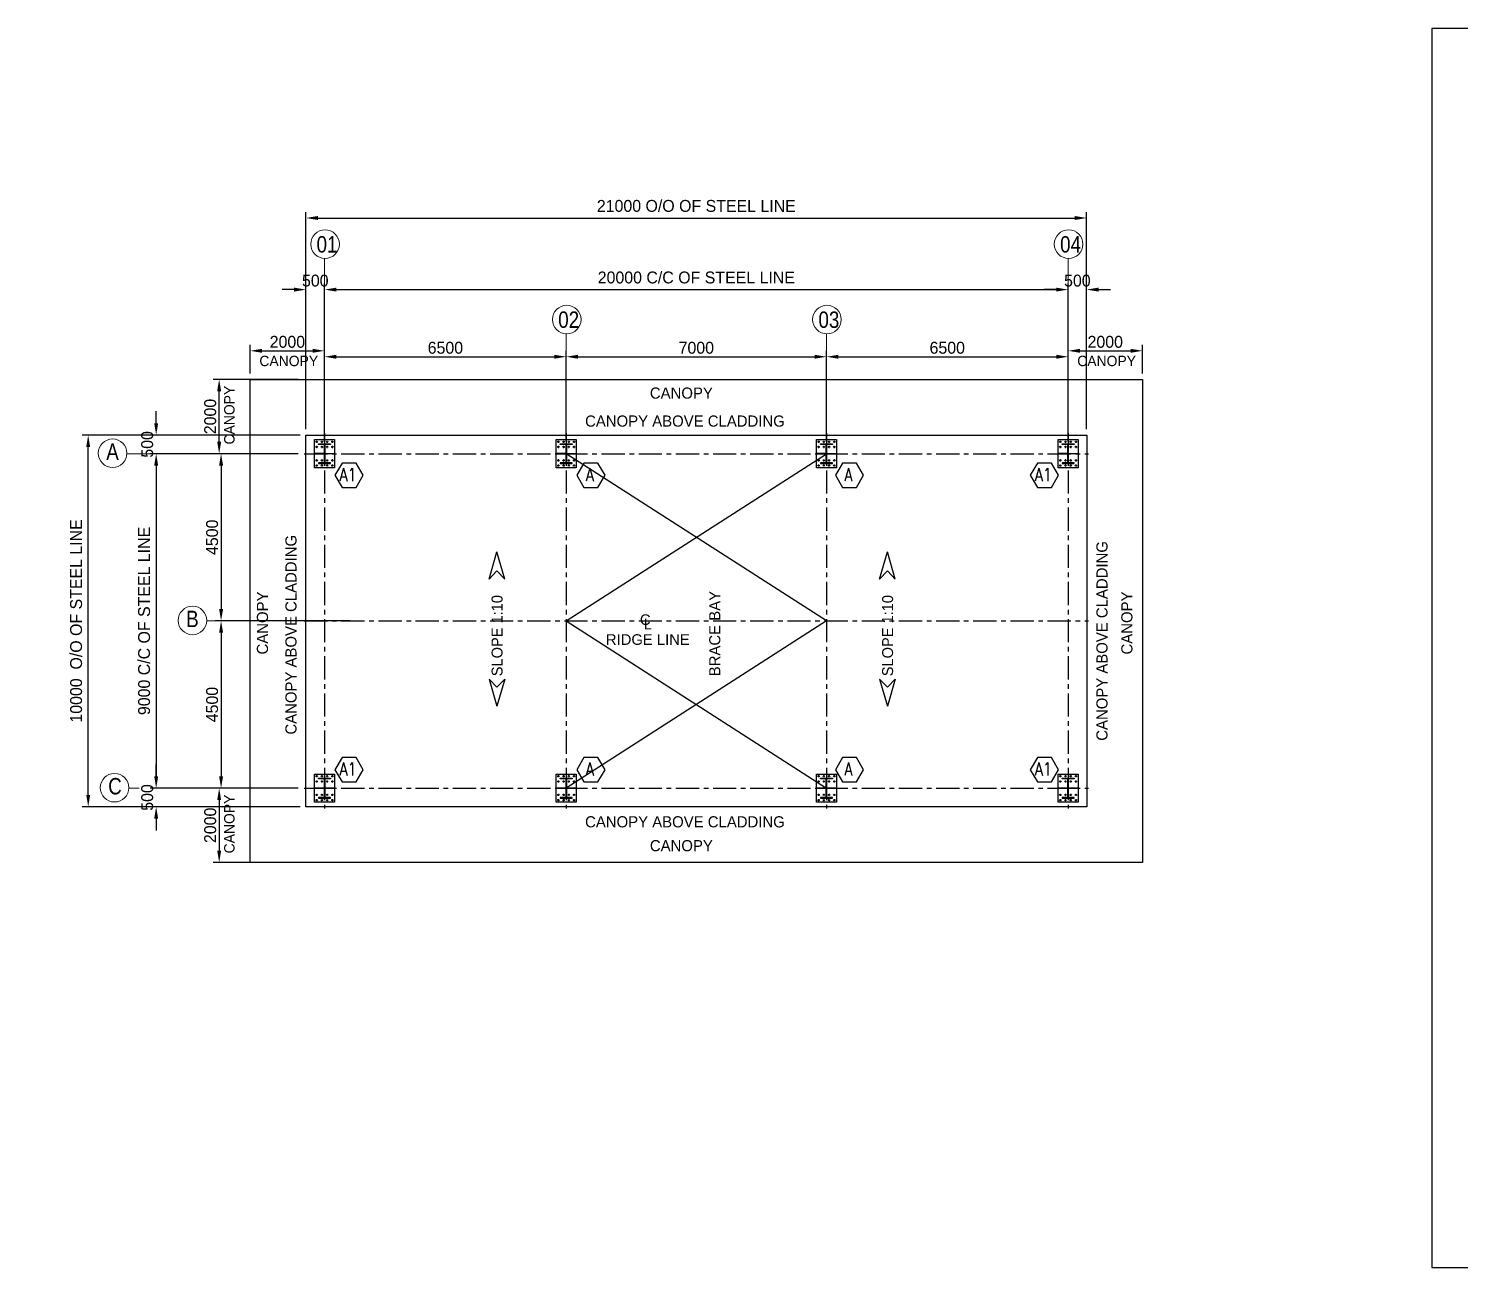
# Model space of a CAD drawing. Header units: millimetres. Extents: x 0 to 1124626, y -157535 to 82123.
# Drawn here: x 356095 to 394609, y -65232 to -31902 of the extents above; entities that cross this region are included whole.
import ezdxf

# ---------------------------------------------------------------- set-up
doc = ezdxf.new("R2010")
doc.units = ezdxf.units.MM
doc.header["$MEASUREMENT"] = 0
for name, pattern in [('CENTER', [2, 1.25, -0.25, 0.25, -0.25]), ('CONTIN', [0]), ('CONTINOUS', [0])]:
    doc.linetypes.add(name, pattern=pattern)
for name, color, linetype, lineweight in [('15', 1, 'CONTIN', 25), ('DIMENSIONS', 7, 'Continuous', 0), ('NOTE', 7, 'Continuous', 25), ('REVISION MARK', 251, 'CONTINOUS', 0)]:
    doc.layers.add(name, color=color, linetype=linetype, lineweight=lineweight)
doc.layers.add('3', color=3, linetype='Continuous')
doc.styles.add('ARIAL NARROW', font='arial.ttf')
doc.styles.add('M.P', font='ARIALN.TTF')
doc.styles.add('RomanS.8', font='romans.shx', dxfattribs={"width": 0.8})
doc.styles.add('TITLE', font='')
doc.styles.get('TITLE').set_extended_font_data('AR CENA')
doc.dimstyles.new('A3-100', dxfattribs={"dimscale": 160, "dimtxt": 2, "dimasz": 2, "dimexe": 1, "dimexo": 1, "dimgap": 0.5, "dimtad": 1, "dimdec": 0, "dimzin": 0, "dimdsep": 46, "dimtxsty": 'TITLE', "dimcen": 2, "dimclrd": 8, "dimclre": 8, "dimclrt": 6, "dimadec": 0, "dimazin": 0, "dimtfac": 1, "dimtdec": 0, "dimtix": 1, "dimtofl": 0, "dimtmove": 1, "dimatfit": 3, "dimldrblk": 'OBLIQUE', "dimfxl": 1, "dimtolj": 1, "dimtzin": 0, "dimarcsym": 0})

# ---------------------------------------------------------------- blocks, each defined once
blk = doc.blocks.new('*D1158')
at = {"layer": 'DEFPOINTS', "color": 0, "ltscale": 20, "transparency": 16777216}
for p in [(363506, -43339), (359526, -52339), (363506, -52339)]:
    blk.add_point(p, dxfattribs=at)
at = {"layer": 'NOTE', "color": 8, "linetype": 'Continuous', "lineweight": -2, "transparency": 16777216}
for p, q in [((363346, -43339), (359366, -43339)), ((359526, -43659), (359526, -52019))]:
    blk.add_line(p, q, dxfattribs=at)
at = {"layer": 'NOTE', "color": 8, "lineweight": -2, "transparency": 16777216}
blk.add_line((363346, -52339), (359366, -52339), dxfattribs=at)
at = {"layer": 'NOTE', "color": 8, "ltscale": 20, "transparency": 16777216}
for points in [[(359580, -43659), (359473, -43659), (359526, -43339)], [(359473, -52019), (359580, -52019), (359526, -52339)]]:
    blk.add_solid(points, dxfattribs=at)
at = {"layer": 'NOTE', "color": 6, "ltscale": 20, "transparency": 16777216, "insert": (359203, -47839), "char_height": 320, "attachment_point": 5, "rotation": 90, "style": 'TITLE'}
blk.add_mtext('\\A1;9000 C/C OF STEEL LINE', dxfattribs=at)
blk = doc.blocks.new('_Oblique')
at = {"color": 0, "lineweight": -2}
blk.add_line((-0.5, -0.5), (0.5, 0.5), dxfattribs=at)
blk = doc.blocks.new('*D1159')
at = {"layer": 'DEFPOINTS', "color": 0, "ltscale": 20, "transparency": 16777216}
for p in [(384056, -38924), (364056, -43174), (384056, -43174)]:
    blk.add_point(p, dxfattribs=at)
at = {"layer": 'NOTE', "color": 8, "linetype": 'Continuous', "lineweight": -2, "transparency": 16777216}
for p, q in [((364056, -43014), (364056, -38764)), ((364376, -38924), (383736, -38924))]:
    blk.add_line(p, q, dxfattribs=at)
at = {"layer": 'NOTE', "color": 8, "lineweight": -2, "transparency": 16777216}
blk.add_line((384056, -43014), (384056, -38764), dxfattribs=at)
at = {"layer": 'NOTE', "color": 8, "ltscale": 20, "transparency": 16777216}
for points in [[(364376, -38871), (364376, -38977), (364056, -38924)], [(383736, -38977), (383736, -38871), (384056, -38924)]]:
    blk.add_solid(points, dxfattribs=at)
at = {"layer": 'NOTE', "color": 6, "ltscale": 20, "transparency": 16777216, "insert": (374056, -38600), "char_height": 320, "attachment_point": 5, "style": 'TITLE'}
blk.add_mtext('\\A1;20000 C/C OF STEEL LINE', dxfattribs=at)
blk = doc.blocks.new('*D1160')
at = {"layer": 'DEFPOINTS', "color": 0, "ltscale": 20, "transparency": 16777216}
for p in [(370556, -40731), (364056, -43174), (370556, -43174)]:
    blk.add_point(p, dxfattribs=at)
at = {"layer": 'NOTE', "color": 8, "linetype": 'Continuous', "lineweight": -2, "transparency": 16777216}
for p, q in [((364056, -43014), (364056, -40571)), ((364376, -40731), (370236, -40731))]:
    blk.add_line(p, q, dxfattribs=at)
at = {"layer": 'NOTE', "color": 8, "lineweight": -2, "transparency": 16777216}
blk.add_line((370556, -43014), (370556, -40571), dxfattribs=at)
at = {"layer": 'NOTE', "color": 8, "ltscale": 20, "transparency": 16777216}
for points in [[(364376, -40677), (364376, -40784), (364056, -40731)], [(370236, -40784), (370236, -40677), (370556, -40731)]]:
    blk.add_solid(points, dxfattribs=at)
at = {"layer": 'NOTE', "color": 6, "ltscale": 20, "transparency": 16777216, "insert": (367306, -40491), "char_height": 320, "attachment_point": 5, "style": 'TITLE'}
blk.add_mtext('\\A1;6500', dxfattribs=at)
blk = doc.blocks.new('*D1161')
at = {"layer": 'DEFPOINTS', "color": 0, "ltscale": 20, "transparency": 16777216}
for p in [(377556, -40731), (370556, -43174), (377556, -43174)]:
    blk.add_point(p, dxfattribs=at)
at = {"layer": 'NOTE', "color": 8, "linetype": 'Continuous', "lineweight": -2, "transparency": 16777216}
for p, q in [((370556, -43014), (370556, -40571)), ((370876, -40731), (377236, -40731))]:
    blk.add_line(p, q, dxfattribs=at)
at = {"layer": 'NOTE', "color": 8, "lineweight": -2, "transparency": 16777216}
blk.add_line((377556, -43014), (377556, -40571), dxfattribs=at)
at = {"layer": 'NOTE', "color": 8, "ltscale": 20, "transparency": 16777216}
for points in [[(370876, -40677), (370876, -40784), (370556, -40731)], [(377236, -40784), (377236, -40677), (377556, -40731)]]:
    blk.add_solid(points, dxfattribs=at)
at = {"layer": 'NOTE', "color": 6, "ltscale": 20, "transparency": 16777216, "insert": (374056, -40491), "char_height": 320, "attachment_point": 5, "style": 'TITLE'}
blk.add_mtext('\\A1;7000', dxfattribs=at)
blk = doc.blocks.new('*D1162')
at = {"layer": 'DEFPOINTS', "color": 0, "ltscale": 20, "transparency": 16777216}
for p in [(363506, -43339), (361272, -47839), (364906, -47839)]:
    blk.add_point(p, dxfattribs=at)
at = {"layer": 'NOTE', "color": 8, "linetype": 'Continuous', "lineweight": -2, "transparency": 16777216}
for p, q in [((363346, -43339), (361112, -43339)), ((361272, -43659), (361272, -47519))]:
    blk.add_line(p, q, dxfattribs=at)
at = {"layer": 'NOTE', "color": 8, "lineweight": -2, "transparency": 16777216}
blk.add_line((364746, -47839), (361112, -47839), dxfattribs=at)
at = {"layer": 'NOTE', "color": 8, "ltscale": 20, "transparency": 16777216}
for points in [[(361326, -43659), (361219, -43659), (361272, -43339)], [(361219, -47519), (361326, -47519), (361272, -47839)]]:
    blk.add_solid(points, dxfattribs=at)
at = {"layer": 'NOTE', "color": 6, "ltscale": 20, "transparency": 16777216, "insert": (361032, -45589), "char_height": 320, "attachment_point": 5, "rotation": 90, "style": 'TITLE'}
blk.add_mtext('\\A1;4500', dxfattribs=at)
blk = doc.blocks.new('*D1163')
at = {"layer": 'DEFPOINTS', "color": 0, "ltscale": 20, "transparency": 16777216}
for p in [(363506, -47839), (361272, -52339), (363506, -52339)]:
    blk.add_point(p, dxfattribs=at)
at = {"layer": 'NOTE', "color": 8, "linetype": 'Continuous', "lineweight": -2, "transparency": 16777216}
for p, q in [((363346, -47839), (361112, -47839)), ((361272, -48159), (361272, -52019))]:
    blk.add_line(p, q, dxfattribs=at)
at = {"layer": 'NOTE', "color": 8, "lineweight": -2, "transparency": 16777216}
blk.add_line((363346, -52339), (361112, -52339), dxfattribs=at)
at = {"layer": 'NOTE', "color": 8, "ltscale": 20, "transparency": 16777216}
for points in [[(361326, -48159), (361219, -48159), (361272, -47839)], [(361219, -52019), (361326, -52019), (361272, -52339)]]:
    blk.add_solid(points, dxfattribs=at)
at = {"layer": 'NOTE', "color": 6, "ltscale": 20, "transparency": 16777216, "insert": (361032, -50089), "char_height": 320, "attachment_point": 5, "rotation": 90, "style": 'TITLE'}
blk.add_mtext('\\A1;4500', dxfattribs=at)
blk = doc.blocks.new('*D1164')
at = {"layer": 'DEFPOINTS', "color": 0, "ltscale": 20, "transparency": 16777216}
for p in [(384056, -40731), (377556, -43174), (384056, -43174)]:
    blk.add_point(p, dxfattribs=at)
at = {"layer": 'NOTE', "color": 8, "linetype": 'Continuous', "lineweight": -2, "transparency": 16777216}
for p, q in [((377556, -43014), (377556, -40571)), ((377876, -40731), (383736, -40731))]:
    blk.add_line(p, q, dxfattribs=at)
at = {"layer": 'NOTE', "color": 8, "lineweight": -2, "transparency": 16777216}
blk.add_line((384056, -43014), (384056, -40571), dxfattribs=at)
at = {"layer": 'NOTE', "color": 8, "ltscale": 20, "transparency": 16777216}
for points in [[(377876, -40677), (377876, -40784), (377556, -40731)], [(383736, -40784), (383736, -40677), (384056, -40731)]]:
    blk.add_solid(points, dxfattribs=at)
at = {"layer": 'NOTE', "color": 6, "ltscale": 20, "transparency": 16777216, "insert": (380806, -40491), "char_height": 320, "attachment_point": 5, "style": 'TITLE'}
blk.add_mtext('\\A1;6500', dxfattribs=at)
blk = doc.blocks.new('*D1165')
at = {"layer": 'DEFPOINTS', "color": 0, "ltscale": 20, "transparency": 16777216}
for p in [(363506, -52339), (361221, -54339), (363506, -54339)]:
    blk.add_point(p, dxfattribs=at)
at = {"layer": 'NOTE', "color": 8, "linetype": 'Continuous', "lineweight": -2, "transparency": 16777216}
for p, q in [((363346, -52339), (361061, -52339)), ((361221, -52659), (361221, -54019))]:
    blk.add_line(p, q, dxfattribs=at)
at = {"layer": 'NOTE', "color": 8, "lineweight": -2, "transparency": 16777216}
blk.add_line((363346, -54339), (361061, -54339), dxfattribs=at)
at = {"layer": 'NOTE', "color": 8, "ltscale": 20, "transparency": 16777216}
for points in [[(361274, -52659), (361168, -52659), (361221, -52339)], [(361168, -54019), (361274, -54019), (361221, -54339)]]:
    blk.add_solid(points, dxfattribs=at)
at = {"layer": 'NOTE', "color": 6, "ltscale": 20, "transparency": 16777216, "insert": (360981, -53339), "char_height": 320, "attachment_point": 5, "rotation": 90, "style": 'TITLE'}
blk.add_mtext('\\A1;2000', dxfattribs=at)
blk = doc.blocks.new('*D1166')
at = {"layer": 'DEFPOINTS', "color": 0, "ltscale": 20, "transparency": 16777216}
for p in [(364056, -38924), (363556, -42839), (364056, -42789)]:
    blk.add_point(p, dxfattribs=at)
at = {"layer": 'NOTE', "color": 8, "lineweight": -2, "transparency": 16777216}
for p, q in [((363556, -42679), (363556, -38764)), ((364056, -42629), (364056, -38764)), ((363236, -38924), (362916, -38924)), ((364376, -38924), (364696, -38924))]:
    blk.add_line(p, q, dxfattribs=at)
at = {"layer": 'NOTE', "color": 8, "ltscale": 20, "transparency": 16777216}
for points in [[(363236, -38977), (363236, -38871), (363556, -38924)], [(364376, -38871), (364376, -38977), (364056, -38924)]]:
    blk.add_solid(points, dxfattribs=at)
at = {"layer": 'NOTE', "color": 6, "ltscale": 20, "transparency": 16777216, "insert": (363806, -38684), "char_height": 320, "attachment_point": 5, "style": 'TITLE'}
blk.add_mtext('\\A1;500', dxfattribs=at)
blk = doc.blocks.new('*D1167')
at = {"layer": 'DEFPOINTS', "color": 0, "ltscale": 20, "transparency": 16777216}
for p in [(384556, -36998), (363556, -42839), (384556, -42839)]:
    blk.add_point(p, dxfattribs=at)
at = {"layer": 'NOTE', "color": 8, "linetype": 'Continuous', "lineweight": -2, "transparency": 16777216}
for p, q in [((363556, -42679), (363556, -36838)), ((363876, -36998), (384236, -36998))]:
    blk.add_line(p, q, dxfattribs=at)
at = {"layer": 'NOTE', "color": 8, "lineweight": -2, "transparency": 16777216}
blk.add_line((384556, -42679), (384556, -36838), dxfattribs=at)
at = {"layer": 'NOTE', "color": 8, "ltscale": 20, "transparency": 16777216}
for points in [[(363876, -36944), (363876, -37051), (363556, -36998)], [(384236, -37051), (384236, -36944), (384556, -36998)]]:
    blk.add_solid(points, dxfattribs=at)
at = {"layer": 'NOTE', "color": 6, "ltscale": 20, "transparency": 16777216, "insert": (374056, -36674), "char_height": 320, "attachment_point": 5, "style": 'TITLE'}
blk.add_mtext('\\A1;21000 O/O OF STEEL LINE', dxfattribs=at)
blk = doc.blocks.new('*D1168')
at = {"layer": 'DEFPOINTS', "color": 0, "ltscale": 20, "transparency": 16777216}
for p in [(384556, -38924), (384056, -42789), (384556, -42839)]:
    blk.add_point(p, dxfattribs=at)
at = {"layer": 'NOTE', "color": 8, "linetype": 'Continuous', "lineweight": -2, "transparency": 16777216}
for p, q in [((384056, -42629), (384056, -38764)), ((383736, -38924), (383416, -38924)), ((384876, -38924), (385196, -38924))]:
    blk.add_line(p, q, dxfattribs=at)
at = {"layer": 'NOTE', "color": 8, "lineweight": -2, "transparency": 16777216}
blk.add_line((384556, -42679), (384556, -38764), dxfattribs=at)
at = {"layer": 'NOTE', "color": 8, "ltscale": 20, "transparency": 16777216}
for points in [[(383736, -38977), (383736, -38871), (384056, -38924)], [(384876, -38871), (384876, -38977), (384556, -38924)]]:
    blk.add_solid(points, dxfattribs=at)
at = {"layer": 'NOTE', "color": 6, "ltscale": 20, "transparency": 16777216, "insert": (384306, -38684), "char_height": 320, "attachment_point": 5, "style": 'TITLE'}
blk.add_mtext('\\A1;500', dxfattribs=at)
blk = doc.blocks.new('*D1169')
at = {"layer": 'DEFPOINTS', "color": 0, "ltscale": 20, "transparency": 16777216}
for p in [(359526, -42839), (363556, -42839), (363506, -43339)]:
    blk.add_point(p, dxfattribs=at)
at = {"layer": 'NOTE', "color": 8, "linetype": 'Continuous', "lineweight": -2, "transparency": 16777216}
for p, q in [((359526, -42519), (359526, -42199)), ((363346, -43339), (359366, -43339)), ((359526, -43659), (359526, -43979))]:
    blk.add_line(p, q, dxfattribs=at)
at = {"layer": 'NOTE', "color": 8, "lineweight": -2, "transparency": 16777216}
blk.add_line((363396, -42839), (359366, -42839), dxfattribs=at)
at = {"layer": 'NOTE', "color": 8, "ltscale": 20, "transparency": 16777216}
for points in [[(359473, -42519), (359580, -42519), (359526, -42839)], [(359580, -43659), (359473, -43659), (359526, -43339)]]:
    blk.add_solid(points, dxfattribs=at)
at = {"layer": 'NOTE', "color": 6, "ltscale": 20, "transparency": 16777216, "insert": (359286, -43089), "char_height": 320, "attachment_point": 5, "rotation": 90, "style": 'TITLE'}
blk.add_mtext('\\A1;500', dxfattribs=at)
blk = doc.blocks.new('*D1170')
at = {"layer": 'DEFPOINTS', "color": 0, "ltscale": 20, "transparency": 16777216}
for p in [(363506, -52339), (359526, -52839), (363556, -52839)]:
    blk.add_point(p, dxfattribs=at)
at = {"layer": 'NOTE', "color": 8, "linetype": 'Continuous', "lineweight": -2, "transparency": 16777216}
for p, q in [((359526, -52019), (359526, -51699)), ((363346, -52339), (359366, -52339)), ((359526, -53159), (359526, -53479))]:
    blk.add_line(p, q, dxfattribs=at)
at = {"layer": 'NOTE', "color": 8, "lineweight": -2, "transparency": 16777216}
blk.add_line((363396, -52839), (359366, -52839), dxfattribs=at)
at = {"layer": 'NOTE', "color": 8, "ltscale": 20, "transparency": 16777216}
for points in [[(359473, -52019), (359580, -52019), (359526, -52339)], [(359580, -53159), (359473, -53159), (359526, -52839)]]:
    blk.add_solid(points, dxfattribs=at)
at = {"layer": 'NOTE', "color": 6, "ltscale": 20, "transparency": 16777216, "insert": (359286, -52589), "char_height": 320, "attachment_point": 5, "rotation": 90, "style": 'TITLE'}
blk.add_mtext('\\A1;500', dxfattribs=at)
blk = doc.blocks.new('*D1171')
at = {"layer": 'DEFPOINTS', "color": 0, "ltscale": 20, "transparency": 16777216}
for p in [(357698, -42839), (363556, -42839), (363556, -52839)]:
    blk.add_point(p, dxfattribs=at)
at = {"layer": 'NOTE', "color": 8, "lineweight": -2, "transparency": 16777216}
blk.add_line((363396, -42839), (357538, -42839), dxfattribs=at)
at = {"layer": 'NOTE', "color": 8, "linetype": 'Continuous', "lineweight": -2, "transparency": 16777216}
for p, q in [((357698, -52519), (357698, -43159)), ((363396, -52839), (357538, -52839))]:
    blk.add_line(p, q, dxfattribs=at)
at = {"layer": 'NOTE', "color": 8, "ltscale": 20, "transparency": 16777216}
for points in [[(357751, -43159), (357645, -43159), (357698, -42839)], [(357645, -52519), (357751, -52519), (357698, -52839)]]:
    blk.add_solid(points, dxfattribs=at)
at = {"layer": 'NOTE', "color": 6, "ltscale": 20, "transparency": 16777216, "insert": (357374, -47839), "char_height": 320, "attachment_point": 5, "rotation": 90, "style": 'TITLE'}
blk.add_mtext('\\A1;10000  O/O OF STEEL LINE', dxfattribs=at)
blk = doc.blocks.new('A$C3ec6fb8c')
at = {"color": 1, "linetype": 'CENTER'}
blk.add_line((0, 285), (0, -285), dxfattribs=at)
at = {"color": 6, "linetype": 'CONTINOUS'}
for points in [[(-4, 4), (-270, 4), (-270, -4), (-4, -4)], [(4, 4), (270, 4), (270, -4), (4, -4)]]:
    blk.add_lwpolyline(points, close=True, dxfattribs=at)
at = {"color": 4, "linetype": 'CONTINOUS'}
blk.add_lwpolyline([(-4, 250), (4, 250), (4, -250), (-4, -250)], close=True, dxfattribs=at)
at = {"layer": '3', "color": 2, "linetype": 'CONTINOUS', "ltscale": 2500}
blk.add_lwpolyline([(-270, 380), (270, 380), (270, -380), (-270, -380)], close=True, dxfattribs=at)
at = {"layer": '3', "color": 4, "linetype": 'CONTINOUS', "ltscale": 2500}
for points in [[(-160, 266), (160, 266), (160, 250), (-160, 250)], [(-160, -266), (160, -266), (160, -250), (-160, -250)]]:
    blk.add_lwpolyline(points, close=True, dxfattribs=at)
at = {"layer": '3', "color": 3, "linetype": 'CONTINOUS', "ltscale": 2500}
for centre in [(-210, 320), (-210, 180), (-70, 320), (-70, 180), (70, 320), (70, 180), (210, 320), (210, 180), (-210, -180), (-210, -320), (-70, -180), (-70, -320), (70, -180), (70, -320), (210, -180), (210, -320)]:
    blk.add_circle(centre, 18, dxfattribs=at)
at = {"layer": 'REVISION MARK', "color": 1, "linetype": 'CENTER'}
for p, q in [((-182, 320), (-238, 320)), ((-182, 180), (-238, 180)), ((-210, 348), (-210, 292)), ((-210, 152), (-210, 208)), ((-42, 320), (-98, 320)), ((-42, 180), (-98, 180)), ((-70, 348), (-70, 292)), ((-70, 152), (-70, 208)), ((98, 320), (42, 320)), ((98, 180), (42, 180)), ((70, 348), (70, 292)), ((70, 152), (70, 208)), ((238, 320), (182, 320)), ((238, 180), (182, 180)), ((210, 348), (210, 292)), ((210, 152), (210, 208)), ((-182, -180), (-238, -180)), ((-182, -320), (-238, -320)), ((-210, -152), (-210, -208)), ((-210, -348), (-210, -292)), ((-42, -180), (-98, -180)), ((-42, -320), (-98, -320)), ((-70, -152), (-70, -208)), ((-70, -348), (-70, -292)), ((98, -180), (42, -180)), ((98, -320), (42, -320)), ((70, -152), (70, -208)), ((70, -348), (70, -292)), ((238, -180), (182, -180)), ((238, -320), (182, -320)), ((210, -152), (210, -208)), ((210, -348), (210, -292))]:
    blk.add_line(p, q, dxfattribs=at)
blk = doc.blocks.new('*D1172')
at = {"layer": 'DEFPOINTS', "color": 0, "ltscale": 20, "transparency": 16777216}
for p in [(361221, -41339), (363506, -41339), (363506, -43339)]:
    blk.add_point(p, dxfattribs=at)
at = {"layer": 'NOTE', "color": 8, "lineweight": -2, "transparency": 16777216}
blk.add_line((363346, -41339), (361061, -41339), dxfattribs=at)
at = {"layer": 'NOTE', "color": 8, "linetype": 'Continuous', "lineweight": -2, "transparency": 16777216}
for p, q in [((361221, -43019), (361221, -41659)), ((363346, -43339), (361061, -43339))]:
    blk.add_line(p, q, dxfattribs=at)
at = {"layer": 'NOTE', "color": 8, "ltscale": 20, "transparency": 16777216}
for points in [[(361274, -41659), (361168, -41659), (361221, -41339)], [(361168, -43019), (361274, -43019), (361221, -43339)]]:
    blk.add_solid(points, dxfattribs=at)
at = {"layer": 'NOTE', "color": 6, "ltscale": 20, "transparency": 16777216, "insert": (360981, -42339), "char_height": 320, "attachment_point": 5, "rotation": 90, "style": 'TITLE'}
blk.add_mtext('\\A1;2000', dxfattribs=at)
blk = doc.blocks.new('*D1173')
at = {"layer": 'DEFPOINTS', "color": 0, "ltscale": 20, "transparency": 16777216}
for p in [(364056, -40571), (362056, -41339), (364056, -41339)]:
    blk.add_point(p, dxfattribs=at)
at = {"layer": 'NOTE', "color": 8, "linetype": 'Continuous', "lineweight": -2, "transparency": 16777216}
for p, q in [((362056, -41179), (362056, -40411)), ((362376, -40571), (363736, -40571))]:
    blk.add_line(p, q, dxfattribs=at)
at = {"layer": 'NOTE', "color": 8, "lineweight": -2, "transparency": 16777216}
blk.add_line((364056, -41179), (364056, -40411), dxfattribs=at)
at = {"layer": 'NOTE', "color": 8, "ltscale": 20, "transparency": 16777216}
for points in [[(362376, -40517), (362376, -40624), (362056, -40571)], [(363736, -40624), (363736, -40517), (364056, -40571)]]:
    blk.add_solid(points, dxfattribs=at)
at = {"layer": 'NOTE', "color": 6, "ltscale": 20, "transparency": 16777216, "insert": (363056, -40331), "char_height": 320, "attachment_point": 5, "style": 'TITLE'}
blk.add_mtext('\\A1;2000', dxfattribs=at)
blk = doc.blocks.new('*D1174')
at = {"layer": 'DEFPOINTS', "color": 0, "ltscale": 20, "transparency": 16777216}
for p in [(386056, -40571), (384056, -41339), (386056, -41339)]:
    blk.add_point(p, dxfattribs=at)
at = {"layer": 'NOTE', "color": 8, "linetype": 'Continuous', "lineweight": -2, "transparency": 16777216}
for p, q in [((384056, -41179), (384056, -40411)), ((384376, -40571), (385736, -40571))]:
    blk.add_line(p, q, dxfattribs=at)
at = {"layer": 'NOTE', "color": 8, "lineweight": -2, "transparency": 16777216}
blk.add_line((386056, -41179), (386056, -40411), dxfattribs=at)
at = {"layer": 'NOTE', "color": 8, "ltscale": 20, "transparency": 16777216}
for points in [[(384376, -40517), (384376, -40624), (384056, -40571)], [(385736, -40624), (385736, -40517), (386056, -40571)]]:
    blk.add_solid(points, dxfattribs=at)
at = {"layer": 'NOTE', "color": 6, "ltscale": 20, "transparency": 16777216, "insert": (385056, -40331), "char_height": 320, "attachment_point": 5, "style": 'TITLE'}
blk.add_mtext('\\A1;2000', dxfattribs=at)

msp = doc.modelspace()

# ---------------------------------------------------------------- linework, layer by layer
at = {"color": 192, "lineweight": 25, "elevation": 0}
msp.add_lwpolyline([(393837.991, -65232.1437), (440975.9818, -65232.1437), (440975.9818, -31902.2172), (393837.991, -31902.2172)], close=True, dxfattribs=at)
at = {"color": 230}
for points in [[(365096.056, -43919.4909), (364905.7027, -43589.7892), (364524.996, -43589.7892), (364334.6427, -43919.4909), (364524.996, -44249.1925), (364905.7027, -44249.1925)], [(371601.5501, -43919.4909), (371411.1967, -43589.7892), (371030.4901, -43589.7892), (370840.1367, -43919.4909), (371030.4901, -44249.1925), (371411.1967, -44249.1925)], [(378557.12, -43919.4909), (378366.7667, -43589.7892), (377986.06, -43589.7892), (377795.7067, -43919.4909), (377986.06, -44249.1925), (378366.7667, -44249.1925)], [(383801.4523, -43919.4909), (383611.099, -43589.7892), (383230.3923, -43589.7892), (383040.039, -43919.4909), (383230.3923, -44249.1925), (383611.099, -44249.1925)], [(365096.056, -51840.8772), (364905.7027, -51511.1756), (364524.996, -51511.1756), (364334.6427, -51840.8772), (364524.996, -52170.5789), (364905.7027, -52170.5789)], [(371601.5501, -51840.8772), (371411.1967, -51511.1756), (371030.4901, -51511.1756), (370840.1367, -51840.8772), (371030.4901, -52170.5789), (371411.1967, -52170.5789)], [(378557.12, -51840.8772), (378366.7667, -51511.1756), (377986.06, -51511.1756), (377795.7067, -51840.8772), (377986.06, -52170.5789), (378366.7667, -52170.5789)], [(383801.4523, -51840.8772), (383611.099, -51511.1756), (383230.3923, -51511.1756), (383040.039, -51840.8772), (383230.3923, -52170.5789), (383611.099, -52170.5789)]]:
    msp.add_lwpolyline(points, close=True, dxfattribs=at)
at = {"layer": 'DIMENSIONS', "color": 3, "lineweight": 9, "ltscale": 0.1}
for p, q in [((364056.2561, -38085.3989), (364056.2561, -40151.3328)), ((384056.2561, -38085.3989), (384056.2561, -40151.3328)), ((370556.2561, -40113.1776), (370556.2561, -41756.8805)), ((377556.2561, -40113.1776), (377556.2561, -41756.8805)), ((358738.2015, -43338.5106), (360099.3118, -43338.5106)), ((360887.4988, -47838.7553), (361959.4152, -47838.7553)), ((358790.8818, -52339), (359070.0824, -52339))]:
    msp.add_line(p, q, dxfattribs=at)
for centre in [(364069.7468, -37701.2938), (384069.7468, -37701.2938), (370569.7468, -39729.0724), (377569.7468, -39729.0724), (358353.8489, -43325.8559), (360502.6492, -47826.1006), (358406.0323, -52326.3453)]:
    msp.add_circle(centre, 384.342, dxfattribs=at)
at = {"layer": 'NOTE', "color": 1, "linetype": 'CENTER', "ltscale": 500}
for p, q in [((364056.2561, -42788.5106), (364056.2561, -52889)), ((370556.2561, -42788.5106), (370556.2561, -52889)), ((377556.2561, -42788.5106), (377556.2561, -52889)), ((384056.2561, -42788.5106), (384056.2561, -52889)), ((363506.2561, -43338.5106), (384606.2561, -43338.5106)), ((363506.2561, -47838.7553), (384606.2561, -47838.7553)), ((363506.2561, -52339), (384606.2561, -52339))]:
    msp.add_line(p, q, dxfattribs=at)
at = {"layer": 'NOTE', "color": 3}
for p, q in [((370556.2561, -47838.7553), (377556.2561, -43338.5106)), ((377556.2561, -47838.7553), (370556.2561, -43338.5106)), ((370556.2561, -47838.7553), (377556.2561, -52339)), ((377556.2561, -47838.7553), (370556.2561, -52339))]:
    msp.add_line(p, q, dxfattribs=at)
at = {"layer": 'NOTE'}
for p, q in [((368481.4669, -46712.7114), (368692.4118, -45978.6169)), ((368903.3567, -46712.7114), (368692.4118, -45978.6169)), ((378987.0395, -46712.7114), (379197.9844, -45978.6169)), ((379408.9293, -46712.7114), (379197.9844, -45978.6169)), ((368481.4669, -46712.7114), (368692.4118, -46494.0968)), ((368903.3567, -46712.7114), (368692.4118, -46494.0968)), ((378987.0395, -46712.7114), (379197.9844, -46494.0968)), ((379408.9293, -46712.7114), (379197.9844, -46494.0968)), ((368481.4669, -49401.9244), (368692.4118, -50136.0189)), ((368481.4669, -49401.9244), (368692.4118, -49620.5391)), ((368903.3567, -49401.9244), (368692.4118, -50136.0189)), ((368903.3567, -49401.9244), (368692.4118, -49620.5391)), ((378987.0395, -49401.9244), (379197.9844, -50136.0189)), ((378987.0395, -49401.9244), (379197.9844, -49620.5391)), ((379408.9293, -49401.9244), (379197.9844, -50136.0189)), ((379408.9293, -49401.9244), (379197.9844, -49620.5391))]:
    msp.add_line(p, q, dxfattribs=at)
msp.add_lwpolyline([(363506.2561, -41338.5106), (384606.2561, -41338.5106), (386056.2561, -41338.5106), (386056.2561, -54339), (384606.2561, -54339), (363506.2561, -54339), (362056.2561, -54339), (362056.2561, -41338.5106)], close=True, dxfattribs=at)
at = {"layer": 'NOTE', "color": 2}
msp.add_lwpolyline([(363556.2561, -52839), (363556.2561, -42838.5106), (384556.2561, -42838.5106), (384556.2561, -52839)], close=True, dxfattribs=at)
at = {"layer": 'NOTE'}
for points in [[(368481.4669, -46712.7114), (368699.9422, -46501.9009), (368692.4118, -45978.6169), (368481.4669, -46712.7114)], [(368903.3567, -46712.7114), (368684.8815, -46501.9009), (368692.4118, -45978.6169), (368903.3567, -46712.7114)], [(378987.0395, -46712.7114), (379205.5148, -46501.9009), (379197.9844, -45978.6169), (378987.0395, -46712.7114)], [(379408.9293, -46712.7114), (379190.4541, -46501.9009), (379197.9844, -45978.6169), (379408.9293, -46712.7114)], [(368481.4669, -49401.9244), (368699.9422, -49612.7349), (368692.4118, -50136.0189), (368481.4669, -49401.9244)], [(368903.3567, -49401.9244), (368684.8815, -49612.7349), (368692.4118, -50136.0189), (368903.3567, -49401.9244)], [(378987.0395, -49401.9244), (379205.5148, -49612.7349), (379197.9844, -50136.0189), (378987.0395, -49401.9244)], [(379408.9293, -49401.9244), (379190.4541, -49612.7349), (379197.9844, -50136.0189), (379408.9293, -49401.9244)]]:
    msp.add_solid(points, dxfattribs=at)

# ---------------------------------------------------------------- block references
for p in [(364056.2561, -43338.5106), (370556.2561, -43338.5106), (377556.2561, -43338.5106), (384056.2561, -43338.5106), (364056.2561, -52339), (370556.2561, -52339), (377556.2561, -52339), (384056.2561, -52339)]:
    msp.add_blockref('A$C3ec6fb8c', p, dxfattribs=at)

# ---------------------------------------------------------------- texts
at = {"lineweight": 0, "style": 'ARIAL NARROW'}
for s, p in [('C', (372538.5268, -47946.8728)), ('L', (372640.1236, -48066.1396)), ('RIDGE LINE', (371623.5521, -48482.0658))]:
    msp.add_text(s, height=285, dxfattribs=at).set_placement(p)
at = {"color": 230, "char_height": 350, "attachment_point": 5, "style": 'RomanS.8'}
for s, insert in [('\\A1;A1', (364685.8034, -43900.7744)), ('\\A1;A', (371191.2975, -43900.7744)), ('\\A1;A', (378146.8675, -43900.7744)), ('\\A1;A1', (383391.1998, -43900.7744)), ('\\A1;A1', (364685.8034, -51822.1608)), ('\\A1;A', (371191.2975, -51822.1608)), ('\\A1;A', (378146.8675, -51822.1608)), ('\\A1;A1', (383391.1998, -51822.1608))]:
    msp.add_mtext(s, dxfattribs=dict(at, insert=insert))
at = {"layer": '15', "color": 6, "lineweight": 25, "style": 'TITLE'}
for p in [(362302.0193, -40983.8287), (384302.0193, -40983.8287)]:
    msp.add_text('CANOPY', height=280, dxfattribs=at).set_placement(p)
for p in [(361634.3858, -43092.7475), (361634.3858, -54093.2369)]:
    msp.add_text('CANOPY', height=280, rotation=90, dxfattribs=at).set_placement(p)
at = {"layer": '15', "color": 7, "lineweight": 25, "style": 'TITLE'}
for p in [(372806.6138, -41858.5361), (372806.6138, -54036.0912)]:
    msp.add_text('CANOPY', height=300, dxfattribs=at).set_placement(p)
at = {"layer": '15', "lineweight": 25, "style": 'TITLE'}
for p in [(371064.3059, -42610.9423), (371064.3059, -53393.6341)]:
    msp.add_text('CANOPY ABOVE CLADDING', height=300, dxfattribs=at).set_placement(p)
for s, height, p in [(' CANOPY ABOVE CLADDING', 300, (363302.0295, -51008.4543)), ('CANOPY ABOVE CLADDING', 300, (385117.757, -51062.6333)), ('SLOPE 1:10 ', 293.76, (368842.7382, -49326.7548)), ('SLOPE 1:10 ', 293.76, (379348.3108, -49326.7548))]:
    msp.add_text(s, height=height, rotation=90, dxfattribs=at).set_placement(p)
at = {"layer": '15', "color": 7, "lineweight": 25, "style": 'TITLE'}
for p in [(362534.7243, -48741.4183), (385787.6867, -48741.4183)]:
    msp.add_text('CANOPY', height=300, rotation=90, dxfattribs=at).set_placement(p)
at = {"layer": '15', "color": 3, "lineweight": 25, "style": 'TITLE'}
msp.add_text('BRACE BAY', height=300, rotation=90, dxfattribs=at).set_placement((374702.1138, -49327.7373))
at = {"layer": 'DIMENSIONS', "color": 3, "lineweight": 9, "ltscale": 0.1, "style": 'M.P'}
for s, height, p in [('01', 441.13429, (363841.2907, -37926.2614)), ('04', 441.13429, (383841.2907, -37926.2614)), ('02', 441.13429, (370341.2907, -39954.0401)), ('03', 441.13429, (377341.2907, -39954.0401)), ('A', 441.1343, (358183.7334, -43505.973)), ('B', 441.1343, (360332.5337, -48006.2177)), ('C', 441.1343, (358235.9168, -52506.4624))]:
    msp.add_text(s, height=height, dxfattribs=at).set_placement(p)

# ---------------------------------------------------------------- dimensions: what is measured, and where the dimension line sits
at = {"layer": 'NOTE'}
for base, p1, p2, text, picture, middle in [((384556.2561, -36997.5518), (363556.2561, -42838.5106), (384556.2561, -42838.5106), '<> O/O OF STEEL LINE', '*D1167', (374056.2561, -36673.7423)), ((384056.2561, -38923.8728), (364056.2561, -43174.2553), (384056.2561, -43174.2553), '<> C/C OF STEEL LINE', '*D1159', (374056.2561, -38600.0632))]:
    dim = msp.add_linear_dim(base=base, p1=p1, p2=p2, text=text, dimstyle='A3-100', override={"dimfxl": 100, "dimfxlon": 1}, dxfattribs=at)
    dim.commit()
    dim.dimension.update_dxf_attribs({"geometry": picture, "text_midpoint": middle})
dim = msp.add_linear_dim(base=(364056.2561, -38923.8728), p1=(363556.2561, -42838.5106), p2=(364056.2561, -42788.5106), dimstyle='A3-100', dxfattribs=at)
dim.commit()
dim.dimension.update_dxf_attribs({"geometry": '*D1166', "text_midpoint": (363806.2561, -38683.8728)})
for base, p1, p2, picture, middle in [((384556.2561, -38923.8728), (384056.2561, -42788.5106), (384556.2561, -42838.5106), '*D1168', (384306.2561, -38683.8728)), ((364056.2561, -40570.5135), (362056.2561, -41338.5106), (364056.2561, -41338.5106), '*D1173', (363056.2561, -40330.5135)), ((370556.2561, -40730.5135), (364056.2561, -43174.2553), (370556.2561, -43174.2553), '*D1160', (367306.2561, -40490.5135)), ((377556.2561, -40730.5135), (370556.2561, -43174.2553), (377556.2561, -43174.2553), '*D1161', (374056.2561, -40490.5135)), ((384056.2561, -40730.5135), (377556.2561, -43174.2553), (384056.2561, -43174.2553), '*D1164', (380806.2561, -40490.5135)), ((386056.2561, -40570.5135), (384056.2561, -41338.5106), (386056.2561, -41338.5106), '*D1174', (385056.2561, -40330.5135))]:
    dim = msp.add_linear_dim(base=base, p1=p1, p2=p2, dimstyle='A3-100', override={"dimfxl": 100, "dimfxlon": 1}, dxfattribs=at)
    dim.commit()
    dim.dimension.update_dxf_attribs({"geometry": picture, "text_midpoint": middle})
for base, p1, p2, angle, picture, middle in [((361221.0706, -41338.5106), (363506.2561, -43338.5106), (363506.2561, -41338.5106), 270, '*D1172', (360981.0706, -42338.5106)), ((359526.3118, -42838.5106), (363506.2561, -43338.5106), (363556.2561, -42838.5106), 90, '*D1169', (359286.3118, -43088.5106)), ((361272.3392, -47838.7553), (363506.2561, -43338.5106), (364906.0271, -47838.7553), 90, '*D1162', (361032.3392, -45588.633)), ((361272.3392, -52339), (363506.2561, -47838.7553), (363506.2561, -52339), 90, '*D1163', (361032.3392, -50088.8777)), ((359526.3118, -52839), (363506.2561, -52339), (363556.2561, -52839), 270, '*D1170', (359286.3118, -52589)), ((361221.0706, -54339), (363506.2561, -52339), (363506.2561, -54339), 90, '*D1165', (360981.0706, -53339))]:
    dim = msp.add_linear_dim(base=base, p1=p1, p2=p2, angle=angle, dimstyle='A3-100', override={"dimfxl": 100, "dimfxlon": 1}, dxfattribs=at)
    dim.commit()
    dim.dimension.update_dxf_attribs({"geometry": picture, "text_midpoint": middle})
for base, p1, p2, text, picture, middle in [((357698.0952, -42838.5106), (363556.2561, -52839), (363556.2561, -42838.5106), '<>  O/O OF STEEL LINE', '*D1171', (357374.2857, -47838.7553)), ((359526.3118, -52339), (363506.2561, -43338.5106), (363506.2561, -52339), '<> C/C OF STEEL LINE', '*D1158', (359202.5023, -47838.7553))]:
    dim = msp.add_linear_dim(base=base, p1=p1, p2=p2, angle=90, text=text, dimstyle='A3-100', override={"dimfxl": 100, "dimfxlon": 1}, dxfattribs=at)
    dim.commit()
    dim.dimension.update_dxf_attribs({"geometry": picture, "text_midpoint": middle})

doc.saveas('drawing.dxf')
